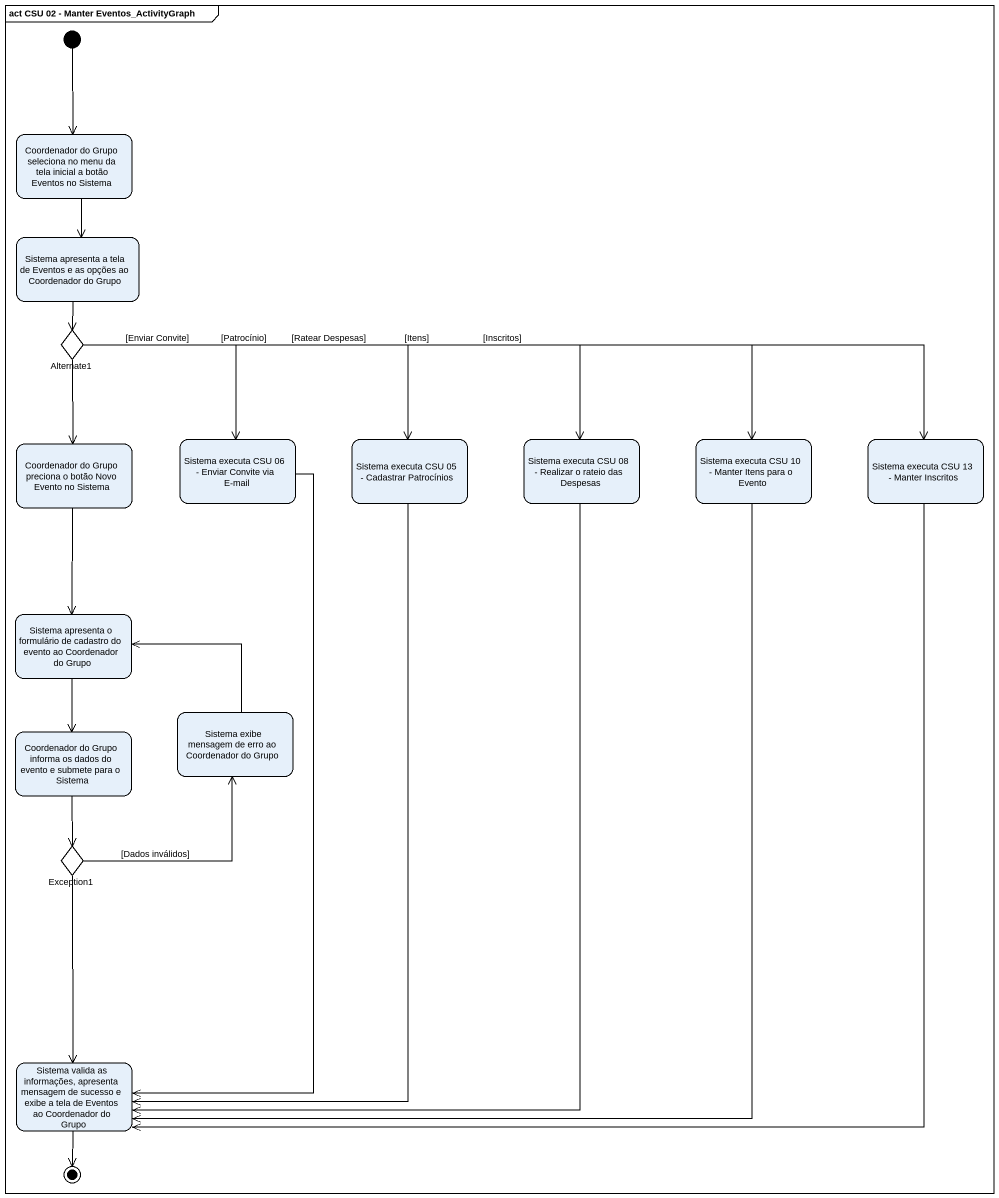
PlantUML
@startuml
mainframe act CSU 02 - Manter Eventos_ActivityGraph
hide empty description
state "Coordenador do Grupo seleciona no menu da tela inicial a botão Eventos no Sistema" as Coordenador_do_Grupo
state "Sistema apresenta a tela de Eventos e as opções ao Coordenador do Grupo" as Sistema_apresenta_a_tela_de
state Alternate1 <<choice>>
state "Coordenador do Grupo preciona o botão Novo Evento no Sistema" as Coordenador_do_Grupo_2
state "Sistema executa CSU 06 - Enviar Convite via E-mail" as Sistema_executa_CSU_06
state "Sistema executa CSU 05 - Cadastrar Patrocínios" as Sistema_executa_CSU_05
state "Sistema executa CSU 08 - Realizar o rateio das Despesas" as Sistema_executa_CSU_08
state "Sistema executa CSU 10 - Manter Itens para o Evento" as Sistema_executa_CSU_10
state "Sistema executa CSU 13 - Manter Inscritos" as Sistema_executa_CSU_13
state "Sistema apresenta o formulário de cadastro do evento ao Coordenador do Grupo" as Sistema_apresenta_o
state "Coordenador do Grupo informa os dados do evento e submete para o Sistema" as Coordenador_do_Grupo_3
state "Sistema exibe mensagem de erro ao Coordenador do Grupo" as Sistema_exibe_mensagem_de
state Exception1 <<choice>>
state "Sistema valida as informações, apresenta mensagem de sucesso e exibe a tela de Eventos ao Coordenador do Grupo" as Sistema_valida_as
[*] --> Coordenador_do_Grupo
Coordenador_do_Grupo --> Sistema_apresenta_a_tela_de
Sistema_apresenta_a_tela_de --> Alternate1
Alternate1 --> Coordenador_do_Grupo_2
Alternate1 --> Sistema_executa_CSU_06 : [Enviar Convite]
Alternate1 -right-> Sistema_executa_CSU_05 : [Patrocínio]
Alternate1 -right-> Sistema_executa_CSU_08 : [Ratear Despesas]
Alternate1 -right-> Sistema_executa_CSU_10 : [Itens]
Alternate1 -right-> Sistema_executa_CSU_13 : [Inscritos]
Coordenador_do_Grupo_2 --> Sistema_apresenta_o
Sistema_executa_CSU_06 --> Sistema_valida_as
Sistema_executa_CSU_05 --> Sistema_valida_as
Sistema_executa_CSU_08 --> Sistema_valida_as
Sistema_executa_CSU_10 --> Sistema_valida_as
Sistema_executa_CSU_13 --> Sistema_valida_as
Sistema_apresenta_o --> Coordenador_do_Grupo_3
Coordenador_do_Grupo_3 --> Exception1
Sistema_exibe_mensagem_de -up-> Sistema_apresenta_o
Exception1 -up-> Sistema_exibe_mensagem_de : [Dados inválidos]
Exception1 --> Sistema_valida_as
Sistema_valida_as --> [*]
@enduml
